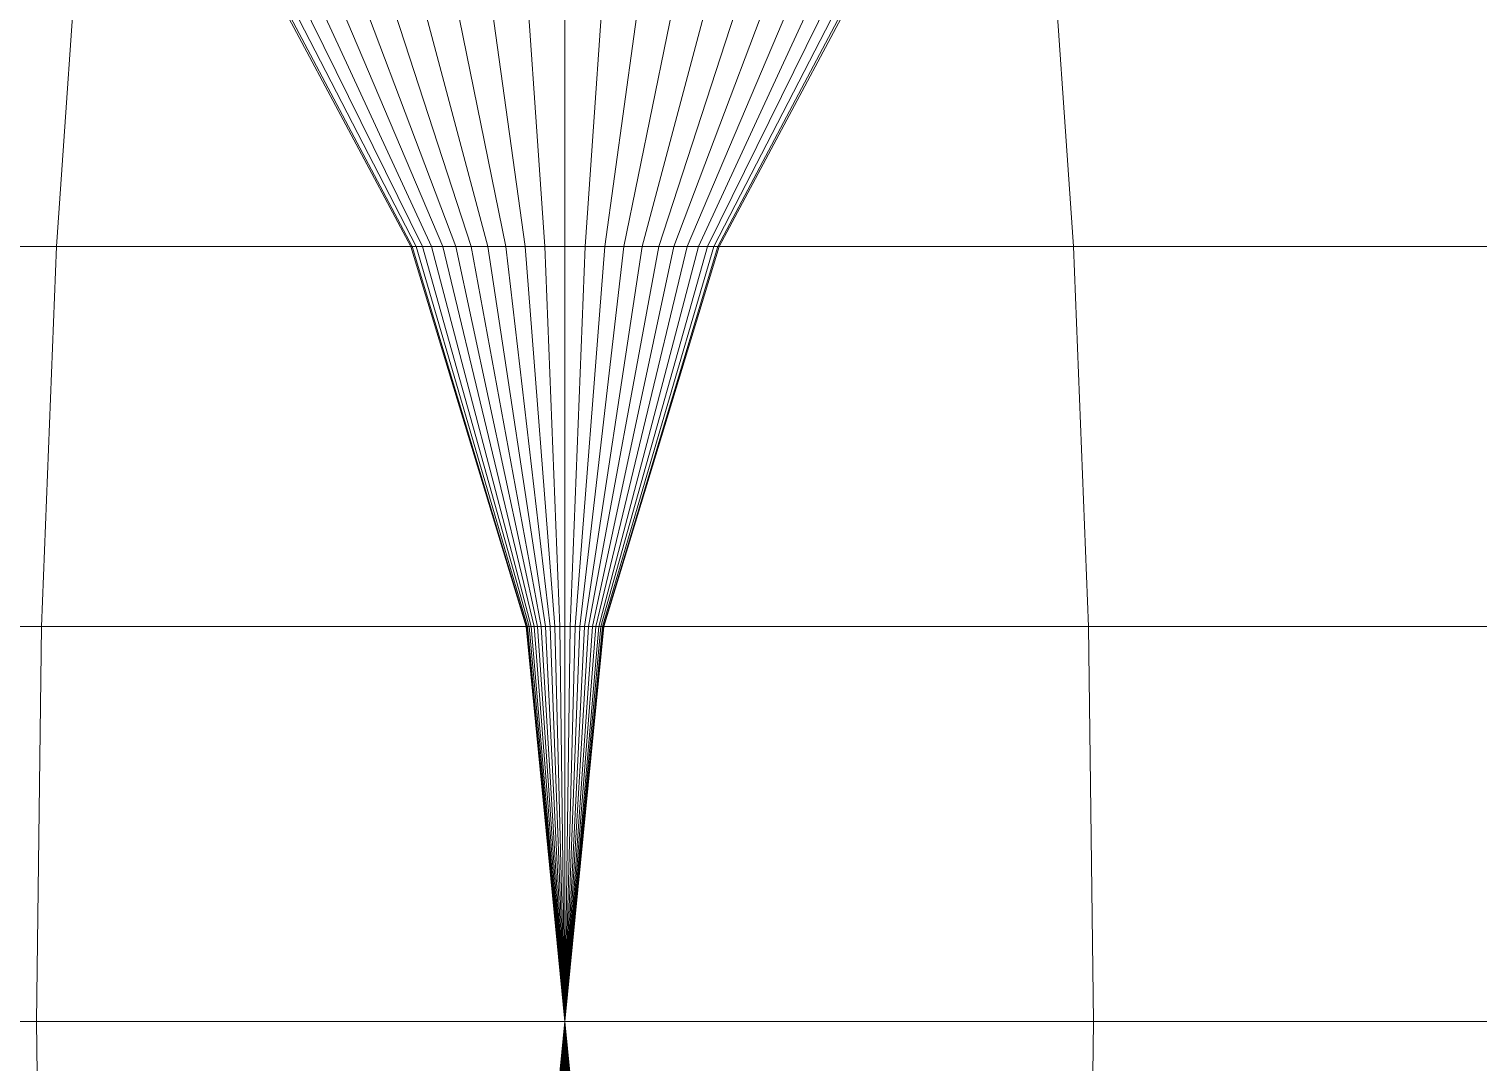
# Model space of a CAD drawing. Header units: millimetres. Extents: x 5.5 to 22.5, y -2 to 6.5.
# Drawn here: x 12.875 to 15.916, y 2.165 to 4.332 of the extents above; entities that cross this region are included whole.
import ezdxf

# ---------------------------------------------------------------- set-up
doc = ezdxf.new("R2010")
doc.units = ezdxf.units.MM
doc.header["$LTSCALE"] = 50
doc.layers.add('None', color=7, linetype='Continuous', lineweight=5)

msp = doc.modelspace()

# ---------------------------------------------------------------- linework, layer by layer
at = {"layer": 'None', "color": 7, "linetype": 'Continuous', "lineweight": 5, "transparency": 33554687}
for points in [[(11.9854, 4.6112, 7.5185), (12.9841, 4.6112, 7.7169), (12.9328, 3.8764, 8.1062), (11.8838, 3.8764, 7.8979)], [(12.9841, 4.6112, -7.7169), (11.9854, 4.6112, -7.5185), (11.8838, 3.8764, -7.8979), (12.9328, 3.8764, -8.1062)], [(12.9841, 4.6112, 7.7169), (14, 4.6112, 7.7837), (14, 3.8764, 8.1765), (12.9328, 3.8764, 8.1062)], [(14, 4.6112, -7.7837), (12.9841, 4.6112, -7.7169), (12.9328, 3.8764, -8.1062), (14, 3.8764, -8.1765)], [(13.6765, 3.8764), (13.6793, 3.8764, 0.0422), (13.2899, 4.6112, 0.0935), (13.2837, 4.6112)], [(13.6793, 3.8764, -0.0422), (13.6765, 3.8764), (13.2837, 4.6112), (13.2899, 4.6112, -0.0935)], [(13.6793, 3.8764, 0.0422), (13.6875, 3.8764, 0.0837), (13.3082, 4.6112, 0.1854), (13.2899, 4.6112, 0.0935)], [(13.6875, 3.8764, -0.0837), (13.6793, 3.8764, -0.0422), (13.2899, 4.6112, -0.0935), (13.3082, 4.6112, -0.1854)], [(13.6875, 3.8764, 0.0837), (13.7011, 3.8764, 0.1238), (13.3383, 4.6112, 0.2741), (13.3082, 4.6112, 0.1854)], [(13.7011, 3.8764, -0.1238), (13.6875, 3.8764, -0.0837), (13.3082, 4.6112, -0.1854), (13.3383, 4.6112, -0.2741)], [(13.7011, 3.8764, 0.1238), (13.7198, 3.8764, 0.1618), (13.3797, 4.6112, 0.3581), (13.3383, 4.6112, 0.2741)], [(13.7198, 3.8764, -0.1618), (13.7011, 3.8764, -0.1238), (13.3383, 4.6112, -0.2741), (13.3797, 4.6112, -0.3581)], [(13.7198, 3.8764, 0.1618), (13.7434, 3.8764, 0.1969), (13.4318, 4.6112, 0.436), (13.3797, 4.6112, 0.3581)], [(13.7434, 3.8764, -0.1969), (13.7198, 3.8764, -0.1618), (13.3797, 4.6112, -0.3581), (13.4318, 4.6112, -0.436)], [(13.7434, 3.8764, 0.1969), (13.7712, 3.8764, 0.2288), (13.4935, 4.6112, 0.5065), (13.4318, 4.6112, 0.436)], [(13.7712, 3.8764, -0.2288), (13.7434, 3.8764, -0.1969), (13.4318, 4.6112, -0.436), (13.4935, 4.6112, -0.5065)], [(13.7712, 3.8764, 0.2288), (13.8031, 3.8764, 0.2566), (13.564, 4.6112, 0.5682), (13.4935, 4.6112, 0.5065)], [(13.8031, 3.8764, -0.2566), (13.7712, 3.8764, -0.2288), (13.4935, 4.6112, -0.5065), (13.564, 4.6112, -0.5682)], [(13.8031, 3.8764, 0.2566), (13.8382, 3.8764, 0.2802), (13.6419, 4.6112, 0.6203), (13.564, 4.6112, 0.5682)], [(13.8382, 3.8764, -0.2802), (13.8031, 3.8764, -0.2566), (13.564, 4.6112, -0.5682), (13.6419, 4.6112, -0.6203)], [(13.8382, 3.8764, 0.2802), (13.8762, 3.8764, 0.2989), (13.7259, 4.6112, 0.6617), (13.6419, 4.6112, 0.6203)], [(13.8762, 3.8764, -0.2989), (13.8382, 3.8764, -0.2802), (13.6419, 4.6112, -0.6203), (13.7259, 4.6112, -0.6617)], [(13.8762, 3.8764, 0.2989), (13.9163, 3.8764, 0.3125), (13.8146, 4.6112, 0.6918), (13.7259, 4.6112, 0.6617)], [(13.9163, 3.8764, -0.3125), (13.8762, 3.8764, -0.2989), (13.7259, 4.6112, -0.6617), (13.8146, 4.6112, -0.6918)], [(13.9163, 3.8764, 0.3125), (13.9578, 3.8764, 0.3207), (13.9065, 4.6112, 0.7101), (13.8146, 4.6112, 0.6918)], [(13.9578, 3.8764, -0.3207), (13.9163, 3.8764, -0.3125), (13.8146, 4.6112, -0.6918), (13.9065, 4.6112, -0.7101)], [(13.9578, 3.8764, 0.3207), (14, 3.8764, 0.3235), (14, 4.6112, 0.7163), (13.9065, 4.6112, 0.7101)], [(14, 3.8764, -0.3235), (13.9578, 3.8764, -0.3207), (13.9065, 4.6112, -0.7101), (14, 4.6112, -0.7163)], [(14, 4.6112, 7.7837), (14, 3.8764, 8.1765), (14, 3.8764, 8.1765)], [(15.0159, 4.6112, -7.7169), (14, 4.6112, -7.7837), (14, 3.8764, -8.1765), (15.0672, 3.8764, -8.1062)], [(14, 4.6112, 7.7837), (15.0159, 4.6112, 7.7169), (15.0672, 3.8764, 8.1062), (14, 3.8764, 8.1765)], [(14, 3.8764, 0.3235), (14, 4.6112, 0.7163), (14, 4.6112, 0.7163)], [(14.0422, 3.8764, -0.3207), (14, 3.8764, -0.3235), (14, 4.6112, -0.7163), (14.0935, 4.6112, -0.7101)], [(14, 3.8764, 0.3235), (14.0422, 3.8764, 0.3207), (14.0935, 4.6112, 0.7101), (14, 4.6112, 0.7163)], [(14.0837, 3.8764, -0.3125), (14.0422, 3.8764, -0.3207), (14.0935, 4.6112, -0.7101), (14.1854, 4.6112, -0.6918)], [(14.0422, 3.8764, 0.3207), (14.0837, 3.8764, 0.3125), (14.1854, 4.6112, 0.6918), (14.0935, 4.6112, 0.7101)], [(14.1238, 3.8764, -0.2989), (14.0837, 3.8764, -0.3125), (14.1854, 4.6112, -0.6918), (14.2741, 4.6112, -0.6617)], [(14.0837, 3.8764, 0.3125), (14.1238, 3.8764, 0.2989), (14.2741, 4.6112, 0.6617), (14.1854, 4.6112, 0.6918)], [(14.1618, 3.8764, -0.2802), (14.1238, 3.8764, -0.2989), (14.2741, 4.6112, -0.6617), (14.3581, 4.6112, -0.6203)], [(14.1238, 3.8764, 0.2989), (14.1618, 3.8764, 0.2802), (14.3581, 4.6112, 0.6203), (14.2741, 4.6112, 0.6617)], [(14.1969, 3.8764, -0.2566), (14.1618, 3.8764, -0.2802), (14.3581, 4.6112, -0.6203), (14.436, 4.6112, -0.5682)], [(14.1618, 3.8764, 0.2802), (14.1969, 3.8764, 0.2566), (14.436, 4.6112, 0.5682), (14.3581, 4.6112, 0.6203)], [(14.2288, 3.8764, -0.2288), (14.1969, 3.8764, -0.2566), (14.436, 4.6112, -0.5682), (14.5065, 4.6112, -0.5065)], [(14.1969, 3.8764, 0.2566), (14.2288, 3.8764, 0.2288), (14.5065, 4.6112, 0.5065), (14.436, 4.6112, 0.5682)], [(14.2566, 3.8764, -0.1969), (14.2288, 3.8764, -0.2288), (14.5065, 4.6112, -0.5065), (14.5682, 4.6112, -0.436)], [(14.2288, 3.8764, 0.2288), (14.2566, 3.8764, 0.1969), (14.5682, 4.6112, 0.436), (14.5065, 4.6112, 0.5065)], [(14.2802, 3.8764, -0.1618), (14.2566, 3.8764, -0.1969), (14.5682, 4.6112, -0.436), (14.6203, 4.6112, -0.3581)], [(14.2566, 3.8764, 0.1969), (14.2802, 3.8764, 0.1618), (14.6203, 4.6112, 0.3581), (14.5682, 4.6112, 0.436)], [(14.2989, 3.8764, -0.1238), (14.2802, 3.8764, -0.1618), (14.6203, 4.6112, -0.3581), (14.6617, 4.6112, -0.2741)], [(14.2802, 3.8764, 0.1618), (14.2989, 3.8764, 0.1238), (14.6617, 4.6112, 0.2741), (14.6203, 4.6112, 0.3581)], [(14.3125, 3.8764, -0.0837), (14.2989, 3.8764, -0.1238), (14.6617, 4.6112, -0.2741), (14.6918, 4.6112, -0.1854)], [(14.2989, 3.8764, 0.1238), (14.3125, 3.8764, 0.0837), (14.6918, 4.6112, 0.1854), (14.6617, 4.6112, 0.2741)], [(14.3207, 3.8764, -0.0422), (14.3125, 3.8764, -0.0837), (14.6918, 4.6112, -0.1854), (14.7101, 4.6112, -0.0935)], [(14.3125, 3.8764, 0.0837), (14.3207, 3.8764, 0.0422), (14.7101, 4.6112, 0.0935), (14.6918, 4.6112, 0.1854)], [(14.3235, 3.8764), (14.3207, 3.8764, -0.0422), (14.7101, 4.6112, -0.0935), (14.7163, 4.6112)], [(14.3207, 3.8764, 0.0422), (14.3235, 3.8764), (14.7163, 4.6112), (14.7101, 4.6112, 0.0935)], [(16.0146, 4.6112, -7.5185), (15.0159, 4.6112, -7.7169), (15.0672, 3.8764, -8.1062), (16.1162, 3.8764, -7.8979)], [(15.0159, 4.6112, 7.7169), (16.0146, 4.6112, 7.5185), (16.1162, 3.8764, 7.8979), (15.0672, 3.8764, 8.1062)], [(11.8838, 3.8764, 7.8979), (12.9328, 3.8764, 8.1062), (12.9012, 3.0791, 8.346), (11.8212, 3.0791, 8.1315)], [(12.9328, 3.8764, -8.1062), (11.8838, 3.8764, -7.8979), (11.8212, 3.0791, -8.1315), (12.9012, 3.0791, -8.346)], [(12.9328, 3.8764, 8.1062), (14, 3.8764, 8.1765), (14, 3.0791, 8.4183), (12.9012, 3.0791, 8.346)], [(14, 3.8764, -8.1765), (12.9328, 3.8764, -8.1062), (12.9012, 3.0791, -8.346), (14, 3.0791, -8.4183)], [(13.9183, 3.0791), (13.919, 3.0791, 0.0107), (13.6793, 3.8764, 0.0422), (13.6765, 3.8764)], [(13.919, 3.0791, -0.0107), (13.9183, 3.0791), (13.6765, 3.8764), (13.6793, 3.8764, -0.0422)], [(13.919, 3.0791, 0.0107), (13.9211, 3.0791, 0.0211), (13.6875, 3.8764, 0.0837), (13.6793, 3.8764, 0.0422)], [(13.9211, 3.0791, -0.0211), (13.919, 3.0791, -0.0107), (13.6793, 3.8764, -0.0422), (13.6875, 3.8764, -0.0837)], [(13.9211, 3.0791, 0.0211), (13.9246, 3.0791, 0.0312), (13.7011, 3.8764, 0.1238), (13.6875, 3.8764, 0.0837)], [(13.9246, 3.0791, -0.0312), (13.9211, 3.0791, -0.0211), (13.6875, 3.8764, -0.0837), (13.7011, 3.8764, -0.1238)], [(13.9246, 3.0791, 0.0312), (13.9293, 3.0791, 0.0408), (13.7198, 3.8764, 0.1618), (13.7011, 3.8764, 0.1238)], [(13.9293, 3.0791, -0.0408), (13.9246, 3.0791, -0.0312), (13.7011, 3.8764, -0.1238), (13.7198, 3.8764, -0.1618)], [(13.9293, 3.0791, 0.0408), (13.9352, 3.0791, 0.0497), (13.7434, 3.8764, 0.1969), (13.7198, 3.8764, 0.1618)], [(13.9352, 3.0791, -0.0497), (13.9293, 3.0791, -0.0408), (13.7198, 3.8764, -0.1618), (13.7434, 3.8764, -0.1969)], [(13.9352, 3.0791, 0.0497), (13.9423, 3.0791, 0.0577), (13.7712, 3.8764, 0.2288), (13.7434, 3.8764, 0.1969)], [(13.9423, 3.0791, -0.0577), (13.9352, 3.0791, -0.0497), (13.7434, 3.8764, -0.1969), (13.7712, 3.8764, -0.2288)], [(13.9423, 3.0791, 0.0577), (13.9503, 3.0791, 0.0648), (13.8031, 3.8764, 0.2566), (13.7712, 3.8764, 0.2288)], [(13.9503, 3.0791, -0.0648), (13.9423, 3.0791, -0.0577), (13.7712, 3.8764, -0.2288), (13.8031, 3.8764, -0.2566)], [(13.9503, 3.0791, 0.0648), (13.9592, 3.0791, 0.0707), (13.8382, 3.8764, 0.2802), (13.8031, 3.8764, 0.2566)], [(13.9592, 3.0791, -0.0707), (13.9503, 3.0791, -0.0648), (13.8031, 3.8764, -0.2566), (13.8382, 3.8764, -0.2802)], [(13.9592, 3.0791, 0.0707), (13.9688, 3.0791, 0.0754), (13.8762, 3.8764, 0.2989), (13.8382, 3.8764, 0.2802)], [(13.9688, 3.0791, -0.0754), (13.9592, 3.0791, -0.0707), (13.8382, 3.8764, -0.2802), (13.8762, 3.8764, -0.2989)], [(13.9688, 3.0791, 0.0754), (13.9789, 3.0791, 0.0789), (13.9163, 3.8764, 0.3125), (13.8762, 3.8764, 0.2989)], [(13.9789, 3.0791, -0.0789), (13.9688, 3.0791, -0.0754), (13.8762, 3.8764, -0.2989), (13.9163, 3.8764, -0.3125)], [(13.9789, 3.0791, 0.0789), (13.9893, 3.0791, 0.081), (13.9578, 3.8764, 0.3207), (13.9163, 3.8764, 0.3125)], [(13.9893, 3.0791, -0.081), (13.9789, 3.0791, -0.0789), (13.9163, 3.8764, -0.3125), (13.9578, 3.8764, -0.3207)], [(13.9893, 3.0791, 0.081), (14, 3.0791, 0.0817), (14, 3.8764, 0.3235), (13.9578, 3.8764, 0.3207)], [(14, 3.0791, -0.0817), (13.9893, 3.0791, -0.081), (13.9578, 3.8764, -0.3207), (14, 3.8764, -0.3235)], [(14, 3.8764, 8.1765), (14, 3.0791, 8.4183), (14, 3.0791, 8.4183)], [(15.0672, 3.8764, -8.1062), (14, 3.8764, -8.1765), (14, 3.0791, -8.4183), (15.0988, 3.0791, -8.346)], [(14, 3.8764, 8.1765), (15.0672, 3.8764, 8.1062), (15.0988, 3.0791, 8.346), (14, 3.0791, 8.4183)], [(14, 3.0791, 0.0817), (14, 3.8764, 0.3235), (14, 3.8764, 0.3235)], [(14.0107, 3.0791, -0.081), (14, 3.0791, -0.0817), (14, 3.8764, -0.3235), (14.0422, 3.8764, -0.3207)], [(14, 3.0791, 0.0817), (14.0107, 3.0791, 0.081), (14.0422, 3.8764, 0.3207), (14, 3.8764, 0.3235)], [(14.0211, 3.0791, -0.0789), (14.0107, 3.0791, -0.081), (14.0422, 3.8764, -0.3207), (14.0837, 3.8764, -0.3125)], [(14.0107, 3.0791, 0.081), (14.0211, 3.0791, 0.0789), (14.0837, 3.8764, 0.3125), (14.0422, 3.8764, 0.3207)], [(14.0312, 3.0791, -0.0754), (14.0211, 3.0791, -0.0789), (14.0837, 3.8764, -0.3125), (14.1238, 3.8764, -0.2989)], [(14.0211, 3.0791, 0.0789), (14.0312, 3.0791, 0.0754), (14.1238, 3.8764, 0.2989), (14.0837, 3.8764, 0.3125)], [(14.0408, 3.0791, -0.0707), (14.0312, 3.0791, -0.0754), (14.1238, 3.8764, -0.2989), (14.1618, 3.8764, -0.2802)], [(14.0312, 3.0791, 0.0754), (14.0408, 3.0791, 0.0707), (14.1618, 3.8764, 0.2802), (14.1238, 3.8764, 0.2989)], [(14.0497, 3.0791, -0.0648), (14.0408, 3.0791, -0.0707), (14.1618, 3.8764, -0.2802), (14.1969, 3.8764, -0.2566)], [(14.0408, 3.0791, 0.0707), (14.0497, 3.0791, 0.0648), (14.1969, 3.8764, 0.2566), (14.1618, 3.8764, 0.2802)], [(14.0577, 3.0791, -0.0577), (14.0497, 3.0791, -0.0648), (14.1969, 3.8764, -0.2566), (14.2288, 3.8764, -0.2288)], [(14.0497, 3.0791, 0.0648), (14.0577, 3.0791, 0.0577), (14.2288, 3.8764, 0.2288), (14.1969, 3.8764, 0.2566)], [(14.0648, 3.0791, -0.0497), (14.0577, 3.0791, -0.0577), (14.2288, 3.8764, -0.2288), (14.2566, 3.8764, -0.1969)], [(14.0577, 3.0791, 0.0577), (14.0648, 3.0791, 0.0497), (14.2566, 3.8764, 0.1969), (14.2288, 3.8764, 0.2288)], [(14.0707, 3.0791, -0.0408), (14.0648, 3.0791, -0.0497), (14.2566, 3.8764, -0.1969), (14.2802, 3.8764, -0.1618)], [(14.0648, 3.0791, 0.0497), (14.0707, 3.0791, 0.0408), (14.2802, 3.8764, 0.1618), (14.2566, 3.8764, 0.1969)], [(14.0754, 3.0791, -0.0312), (14.0707, 3.0791, -0.0408), (14.2802, 3.8764, -0.1618), (14.2989, 3.8764, -0.1238)], [(14.0707, 3.0791, 0.0408), (14.0754, 3.0791, 0.0312), (14.2989, 3.8764, 0.1238), (14.2802, 3.8764, 0.1618)], [(14.0789, 3.0791, -0.0211), (14.0754, 3.0791, -0.0312), (14.2989, 3.8764, -0.1238), (14.3125, 3.8764, -0.0837)], [(14.0754, 3.0791, 0.0312), (14.0789, 3.0791, 0.0211), (14.3125, 3.8764, 0.0837), (14.2989, 3.8764, 0.1238)], [(14.081, 3.0791, -0.0107), (14.0789, 3.0791, -0.0211), (14.3125, 3.8764, -0.0837), (14.3207, 3.8764, -0.0422)], [(14.0789, 3.0791, 0.0211), (14.081, 3.0791, 0.0107), (14.3207, 3.8764, 0.0422), (14.3125, 3.8764, 0.0837)], [(14.0817, 3.0791), (14.081, 3.0791, -0.0107), (14.3207, 3.8764, -0.0422), (14.3235, 3.8764)], [(14.081, 3.0791, 0.0107), (14.0817, 3.0791), (14.3235, 3.8764), (14.3207, 3.8764, 0.0422)], [(16.1162, 3.8764, -7.8979), (15.0672, 3.8764, -8.1062), (15.0988, 3.0791, -8.346), (16.1788, 3.0791, -8.1315)], [(15.0672, 3.8764, 8.1062), (16.1162, 3.8764, 7.8979), (16.1788, 3.0791, 8.1315), (15.0988, 3.0791, 8.346)], [(11.8212, 3.0791, 8.1315), (12.9012, 3.0791, 8.346), (12.8906, 2.25, 8.427), (11.8, 2.25, 8.2104)], [(12.9012, 3.0791, -8.346), (11.8212, 3.0791, -8.1315), (11.8, 2.25, -8.2104), (12.8906, 2.25, -8.427)], [(12.9012, 3.0791, 8.346), (14, 3.0791, 8.4183), (14, 2.25, 8.5), (12.8906, 2.25, 8.427)], [(14, 3.0791, -8.4183), (12.9012, 3.0791, -8.346), (12.8906, 2.25, -8.427), (14, 2.25, -8.5)], [(14, 2.25), (13.919, 3.0791, 0.0107), (13.9183, 3.0791)], [(14, 2.25), (13.9183, 3.0791), (13.919, 3.0791, -0.0107)], [(14, 2.25), (13.9211, 3.0791, 0.0211), (13.919, 3.0791, 0.0107)], [(14, 2.25), (13.919, 3.0791, -0.0107), (13.9211, 3.0791, -0.0211)], [(14, 2.25), (13.9246, 3.0791, 0.0312), (13.9211, 3.0791, 0.0211)], [(14, 2.25), (13.9211, 3.0791, -0.0211), (13.9246, 3.0791, -0.0312)], [(14, 2.25), (13.9293, 3.0791, 0.0408), (13.9246, 3.0791, 0.0312)], [(14, 2.25), (13.9246, 3.0791, -0.0312), (13.9293, 3.0791, -0.0408)], [(14, 2.25), (13.9352, 3.0791, 0.0497), (13.9293, 3.0791, 0.0408)], [(14, 2.25), (13.9293, 3.0791, -0.0408), (13.9352, 3.0791, -0.0497)], [(14, 2.25), (13.9423, 3.0791, 0.0577), (13.9352, 3.0791, 0.0497)], [(14, 2.25), (13.9352, 3.0791, -0.0497), (13.9423, 3.0791, -0.0577)], [(14, 2.25), (13.9503, 3.0791, 0.0648), (13.9423, 3.0791, 0.0577)], [(14, 2.25), (13.9423, 3.0791, -0.0577), (13.9503, 3.0791, -0.0648)], [(14, 2.25), (13.9592, 3.0791, 0.0707), (13.9503, 3.0791, 0.0648)], [(14, 2.25), (13.9503, 3.0791, -0.0648), (13.9592, 3.0791, -0.0707)], [(14, 2.25), (13.9688, 3.0791, 0.0754), (13.9592, 3.0791, 0.0707)], [(14, 2.25), (13.9592, 3.0791, -0.0707), (13.9688, 3.0791, -0.0754)], [(14, 2.25), (13.9789, 3.0791, 0.0789), (13.9688, 3.0791, 0.0754)], [(14, 2.25), (13.9688, 3.0791, -0.0754), (13.9789, 3.0791, -0.0789)], [(14, 2.25), (13.9893, 3.0791, 0.081), (13.9789, 3.0791, 0.0789)], [(14, 2.25), (13.9789, 3.0791, -0.0789), (13.9893, 3.0791, -0.081)], [(14, 2.25), (14, 3.0791, 0.0817), (13.9893, 3.0791, 0.081)], [(14, 2.25), (13.9893, 3.0791, -0.081), (14, 3.0791, -0.0817)], [(14, 3.0791, 8.4183), (14, 2.25, 8.5), (14, 2.25, 8.5)], [(15.0988, 3.0791, -8.346), (14, 3.0791, -8.4183), (14, 2.25, -8.5), (15.1094, 2.25, -8.427)], [(14, 3.0791, 8.4183), (15.0988, 3.0791, 8.346), (15.1094, 2.25, 8.427), (14, 2.25, 8.5)], [(14, 2.25), (14, 3.0791, 0.0817), (14, 3.0791, 0.0817)], [(14, 2.25), (14, 3.0791, -0.0817), (14.0107, 3.0791, -0.081)], [(14, 2.25), (14.0107, 3.0791, -0.081), (14.0211, 3.0791, -0.0789)], [(14, 2.25), (14.0211, 3.0791, -0.0789), (14.0312, 3.0791, -0.0754)], [(14, 2.25), (14.0312, 3.0791, -0.0754), (14.0408, 3.0791, -0.0707)], [(14, 2.25), (14.0408, 3.0791, -0.0707), (14.0497, 3.0791, -0.0648)], [(14, 2.25), (14.0497, 3.0791, -0.0648), (14.0577, 3.0791, -0.0577)], [(14, 2.25), (14.0577, 3.0791, -0.0577), (14.0648, 3.0791, -0.0497)], [(14, 2.25), (14.0648, 3.0791, -0.0497), (14.0707, 3.0791, -0.0408)], [(14, 2.25), (14.0707, 3.0791, -0.0408), (14.0754, 3.0791, -0.0312)], [(14, 2.25), (14.0754, 3.0791, -0.0312), (14.0789, 3.0791, -0.0211)], [(14, 2.25), (14.0789, 3.0791, -0.0211), (14.081, 3.0791, -0.0107)], [(14, 2.25), (14.081, 3.0791, -0.0107), (14.0817, 3.0791)], [(14, 2.25), (14.0817, 3.0791), (14.081, 3.0791, 0.0107)], [(14, 2.25), (14.081, 3.0791, 0.0107), (14.0789, 3.0791, 0.0211)], [(14, 2.25), (14.0789, 3.0791, 0.0211), (14.0754, 3.0791, 0.0312)], [(14, 2.25), (14.0754, 3.0791, 0.0312), (14.0707, 3.0791, 0.0408)], [(14, 2.25), (14.0707, 3.0791, 0.0408), (14.0648, 3.0791, 0.0497)], [(14, 2.25), (14.0648, 3.0791, 0.0497), (14.0577, 3.0791, 0.0577)], [(14, 2.25), (14.0577, 3.0791, 0.0577), (14.0497, 3.0791, 0.0648)], [(14, 2.25), (14.0497, 3.0791, 0.0648), (14.0408, 3.0791, 0.0707)], [(14, 2.25), (14.0408, 3.0791, 0.0707), (14.0312, 3.0791, 0.0754)], [(14, 2.25), (14.0312, 3.0791, 0.0754), (14.0211, 3.0791, 0.0789)], [(14, 2.25), (14.0211, 3.0791, 0.0789), (14.0107, 3.0791, 0.081)], [(14, 2.25), (14.0107, 3.0791, 0.081), (14, 3.0791, 0.0817)], [(16.1788, 3.0791, -8.1315), (15.0988, 3.0791, -8.346), (15.1094, 2.25, -8.427), (16.2, 2.25, -8.2104)], [(15.0988, 3.0791, 8.346), (16.1788, 3.0791, 8.1315), (16.2, 2.25, 8.2104), (15.1094, 2.25, 8.427)], [(11.8, 2.25, 8.2104), (12.8906, 2.25, 8.427), (12.9012, 1.4209, 8.346), (11.8212, 1.4209, 8.1315)], [(12.8906, 2.25, -8.427), (11.8, 2.25, -8.2104), (11.8212, 1.4209, -8.1315), (12.9012, 1.4209, -8.346)], [(12.8906, 2.25, 8.427), (14, 2.25, 8.5), (14, 1.4209, 8.4183), (12.9012, 1.4209, 8.346)], [(14, 2.25, -8.5), (12.8906, 2.25, -8.427), (12.9012, 1.4209, -8.346), (14, 1.4209, -8.4183)], [(13.9183, 1.4209), (13.919, 1.4209, 0.0107), (14, 2.25)], [(13.919, 1.4209, -0.0107), (13.9183, 1.4209), (14, 2.25)], [(13.919, 1.4209, 0.0107), (13.9211, 1.4209, 0.0211), (14, 2.25)], [(13.9211, 1.4209, -0.0211), (13.919, 1.4209, -0.0107), (14, 2.25)], [(13.9211, 1.4209, 0.0211), (13.9246, 1.4209, 0.0312), (14, 2.25)], [(13.9246, 1.4209, -0.0312), (13.9211, 1.4209, -0.0211), (14, 2.25)], [(13.9246, 1.4209, 0.0312), (13.9293, 1.4209, 0.0408), (14, 2.25)], [(13.9293, 1.4209, -0.0408), (13.9246, 1.4209, -0.0312), (14, 2.25)], [(13.9293, 1.4209, 0.0408), (13.9352, 1.4209, 0.0497), (14, 2.25)], [(13.9352, 1.4209, -0.0497), (13.9293, 1.4209, -0.0408), (14, 2.25)], [(13.9352, 1.4209, 0.0497), (13.9423, 1.4209, 0.0577), (14, 2.25)], [(13.9423, 1.4209, -0.0577), (13.9352, 1.4209, -0.0497), (14, 2.25)], [(13.9423, 1.4209, 0.0577), (13.9503, 1.4209, 0.0648), (14, 2.25)], [(13.9503, 1.4209, -0.0648), (13.9423, 1.4209, -0.0577), (14, 2.25)], [(13.9503, 1.4209, 0.0648), (13.9592, 1.4209, 0.0707), (14, 2.25)], [(13.9592, 1.4209, -0.0707), (13.9503, 1.4209, -0.0648), (14, 2.25)], [(13.9592, 1.4209, 0.0707), (13.9688, 1.4209, 0.0754), (14, 2.25)], [(13.9688, 1.4209, -0.0754), (13.9592, 1.4209, -0.0707), (14, 2.25)], [(13.9688, 1.4209, 0.0754), (13.9789, 1.4209, 0.0789), (14, 2.25)], [(13.9789, 1.4209, -0.0789), (13.9688, 1.4209, -0.0754), (14, 2.25)], [(13.9789, 1.4209, 0.0789), (13.9893, 1.4209, 0.081), (14, 2.25)], [(13.9893, 1.4209, -0.081), (13.9789, 1.4209, -0.0789), (14, 2.25)], [(13.9893, 1.4209, 0.081), (14, 1.4209, 0.0817), (14, 2.25)], [(14, 1.4209, -0.0817), (13.9893, 1.4209, -0.081), (14, 2.25)], [(14, 2.25, 8.5), (14, 1.4209, 8.4183), (14, 1.4209, 8.4183)], [(15.1094, 2.25, -8.427), (14, 2.25, -8.5), (14, 1.4209, -8.4183), (15.0988, 1.4209, -8.346)], [(14, 2.25, 8.5), (15.1094, 2.25, 8.427), (15.0988, 1.4209, 8.346), (14, 1.4209, 8.4183)], [(14, 1.4209, 0.0817), (14, 2.25), (14, 2.25)], [(14.0107, 1.4209, -0.081), (14, 1.4209, -0.0817), (14, 2.25)], [(14.0211, 1.4209, -0.0789), (14.0107, 1.4209, -0.081), (14, 2.25)], [(14.0312, 1.4209, -0.0754), (14.0211, 1.4209, -0.0789), (14, 2.25)], [(14.0408, 1.4209, -0.0707), (14.0312, 1.4209, -0.0754), (14, 2.25)], [(14.0497, 1.4209, -0.0648), (14.0408, 1.4209, -0.0707), (14, 2.25)], [(14.0577, 1.4209, -0.0577), (14.0497, 1.4209, -0.0648), (14, 2.25)], [(14.0648, 1.4209, -0.0497), (14.0577, 1.4209, -0.0577), (14, 2.25)], [(14.0707, 1.4209, -0.0408), (14.0648, 1.4209, -0.0497), (14, 2.25)], [(14.0754, 1.4209, -0.0312), (14.0707, 1.4209, -0.0408), (14, 2.25)], [(14.0789, 1.4209, -0.0211), (14.0754, 1.4209, -0.0312), (14, 2.25)], [(14.081, 1.4209, -0.0107), (14.0789, 1.4209, -0.0211), (14, 2.25)], [(14.0817, 1.4209), (14.081, 1.4209, -0.0107), (14, 2.25)], [(14.081, 1.4209, 0.0107), (14.0817, 1.4209), (14, 2.25)], [(14.0789, 1.4209, 0.0211), (14.081, 1.4209, 0.0107), (14, 2.25)], [(14.0754, 1.4209, 0.0312), (14.0789, 1.4209, 0.0211), (14, 2.25)], [(14.0707, 1.4209, 0.0408), (14.0754, 1.4209, 0.0312), (14, 2.25)], [(14.0648, 1.4209, 0.0497), (14.0707, 1.4209, 0.0408), (14, 2.25)], [(14.0577, 1.4209, 0.0577), (14.0648, 1.4209, 0.0497), (14, 2.25)], [(14.0497, 1.4209, 0.0648), (14.0577, 1.4209, 0.0577), (14, 2.25)], [(14.0408, 1.4209, 0.0707), (14.0497, 1.4209, 0.0648), (14, 2.25)], [(14.0312, 1.4209, 0.0754), (14.0408, 1.4209, 0.0707), (14, 2.25)], [(14.0211, 1.4209, 0.0789), (14.0312, 1.4209, 0.0754), (14, 2.25)], [(14.0107, 1.4209, 0.081), (14.0211, 1.4209, 0.0789), (14, 2.25)], [(14, 1.4209, 0.0817), (14.0107, 1.4209, 0.081), (14, 2.25)], [(16.2, 2.25, -8.2104), (15.1094, 2.25, -8.427), (15.0988, 1.4209, -8.346), (16.1788, 1.4209, -8.1315)], [(15.1094, 2.25, 8.427), (16.2, 2.25, 8.2104), (16.1788, 1.4209, 8.1315), (15.0988, 1.4209, 8.346)]]:
    msp.add_3dface(points, dxfattribs=at)

doc.saveas('drawing.dxf')
